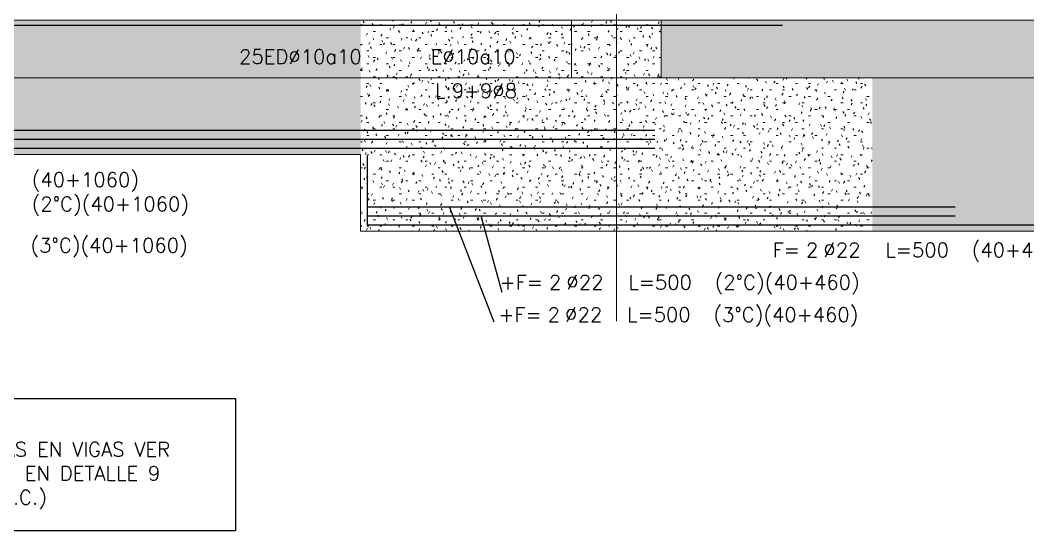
# Model space of a CAD drawing. Extents: x -10459 to 16942, y -13088 to 14608.
# Drawn here: x 2975 to 3763, y 1361 to 1760 of the extents above; entities that cross this region are included whole.
import ezdxf
from ezdxf.enums import TextEntityAlignment as Align

# ---------------------------------------------------------------- set-up
doc = ezdxf.new("R2010")
doc.units = 0
doc.header["$LTSCALE"] = 30
doc.header["$MEASUREMENT"] = 0
doc.linetypes.add("EJE1-1'$0$RLE-PROYECCION", pattern=[0.71438, 0.47625, -0.23813])
doc.layers.get('0').update_dxf_attribs({"linetype": 'CONTINUOUS'})
doc.layers.add("EJE1-1'$0$RLA-ACHURADO", color=30, linetype="EJE1-1'$0$RLE-PROYECCION", lineweight=15, transparency=0.7)
doc.layers.add("EJE1-1'$0$RLA-CONTORNO", color=30, linetype='CONTINUOUS', lineweight=15)
doc.layers.add("EJE1-1'$0$RLA-EJES", color=1, linetype='CONTINUOUS', lineweight=9)
doc.layers.add("EJE1-1'$0$RLA-FE", color=7, linetype='CONTINUOUS')
doc.layers.add("EJE1-1'$0$RLA-TEXTOS-FE", color=9, linetype='CONTINUOUS')
doc.styles.add("EJE1-1'$0$RomanS", font='romans.shx', dxfattribs={"height": 11.25})
pattern_1 = [(0, (-234.281, -2576.79), (20.32, 5.08), [1.676, -13.564, 1.676, -13.564, -81.28]), (0, (-234.281, -2576.79), (20.32, 5.08), [-30.48, 1.676, -28.804, 1.676, -13.564, -35.56]), (0, (-234.281, -2576.79), (20.32, 5.08), [-76.2, 1.676, -8.484, 1.676, -23.724]), (120, (-226.661, -2574.25), (-14.559409, 15.057636), [1.676, -13.564, 1.676, -13.564, -81.28]), (120, (-226.661, -2574.25), (-14.559409, 15.057636), [-30.48, 1.676, -28.804, 1.676, -13.564, -35.56]), (120, (-226.661, -2574.25), (-14.559409, 15.057636), [-76.2, 1.676, -8.484, 1.676, -23.724]), (240, (-224.121, -2564.09), (-5.760591, -20.137636), [1.676, -13.564, 1.676, -13.564, -81.28]), (240, (-224.121, -2564.09), (-5.760591, -20.137636), [-30.48, 1.676, -28.804, 1.676, -13.564, -35.56]), (240, (-224.121, -2564.09), (-5.760591, -20.137636), [-76.2, 1.676, -8.484, 1.676, -23.724])]

# ---------------------------------------------------------------- blocks, each defined once
blk = doc.blocks.new('*U51')
at = {"layer": "EJE1-1'$0$RLA-FE"}
for p, q in [((0, 0), (978.21, 0)), ((978.21, 0), (1028.21, 0)), ((1028.21, 0), (1060, 0)), ((1060, 0), (1060, 0))]:
    blk.add_line(p, q, dxfattribs=at)
at = {"layer": "EJE1-1'$0$RLA-FE", "color": 3, "style": "EJE1-1'$0$RomanS", "flags": 8}
for tag, p in [('F=', (438.44, -30.3)), ('NUM', (452.85, -30.3))]:
    blk.add_attdef(tag, text='', height=11.25, dxfattribs=at).set_placement(p, align=Align.RIGHT)
at = {"layer": "EJE1-1'$0$RLA-FE", "color": 3, "style": "EJE1-1'$0$RomanS"}
for tag, p, flags in [('PHI', (456.74, -30.08), 12), ('DIAM', (466.6, -30.3), 12), ('MINUS', (488.62, -30.3), 13), ('MARK', (502.01, -30.3), 13), ('TEXTO_FE1', (505.31, -30.3), 8), ('TEXTO_FE2', (572.83, -30.28), 8), ('TIPO', (528.8, -57.92), 13), ('NVECES', (514.93, -76.86), 13), ('NUMFE', (518.86, -96.62), 13), ('CAPA', (527.06, -115.74), 13), ('DESPLAZA', (277.18, -134.17), 13), ('ESPACIO', (283.22, -152.53), 13), ('CANT', (297.06, -171.33), 13)]:
    blk.add_attdef(tag, p, '', height=11.25, dxfattribs=dict(at, flags=flags))
blk = doc.blocks.new('*U52')
at = {"layer": "EJE1-1'$0$RLA-FE"}
for p, q in [((0, 0), (978.21, 0)), ((978.21, 0), (1028.21, 0)), ((1028.21, 0), (1060, 0)), ((1060, 0), (1060, 0))]:
    blk.add_line(p, q, dxfattribs=at)
at = {"layer": "EJE1-1'$0$RLA-FE", "color": 3, "style": "EJE1-1'$0$RomanS", "flags": 8}
for tag, p in [('F=', (438.44, -56.37)), ('NUM', (452.85, -56.37))]:
    blk.add_attdef(tag, text='', height=11.25, dxfattribs=at).set_placement(p, align=Align.RIGHT)
at = {"layer": "EJE1-1'$0$RLA-FE", "color": 3, "style": "EJE1-1'$0$RomanS"}
for tag, p, flags in [('PHI', (456.74, -56.16), 12), ('DIAM', (466.6, -56.37), 12), ('MINUS', (488.62, -56.37), 13), ('MARK', (502.01, -56.37), 13), ('TEXTO_FE1', (505.31, -56.37), 8), ('TIPO', (528.8, -57.92), 13), ('TEXTO_FE2', (572.83, -56.36), 8), ('NVECES', (514.93, -76.86), 13), ('NUMFE', (518.86, -96.62), 13), ('CAPA', (527.06, -115.74), 13), ('DESPLAZA', (277.18, -134.17), 13), ('ESPACIO', (283.22, -152.53), 13), ('CANT', (297.06, -171.33), 13)]:
    blk.add_attdef(tag, p, '', height=11.25, dxfattribs=dict(at, flags=flags))
blk = doc.blocks.new('*U53')
at = {"layer": "EJE1-1'$0$RLA-FE"}
for p, q in [((0, 0), (978.21, 0)), ((978.21, 0), (1028.21, 0)), ((1028.21, 0), (1060, 0)), ((1060, 0), (1060, 0))]:
    blk.add_line(p, q, dxfattribs=at)
at = {"layer": "EJE1-1'$0$RLA-FE", "color": 3, "style": "EJE1-1'$0$RomanS"}
for tag, p, flags in [('TIPO', (528.8, -57.92), 13), ('NVECES', (514.93, -76.86), 13), ('PHI', (455.77, -95.46), 12), ('DIAM', (465.62, -95.67), 12), ('MINUS', (487.64, -95.67), 13), ('MARK', (501.03, -95.67), 13), ('TEXTO_FE1', (504.33, -95.67), 8), ('NUMFE', (518.86, -96.62), 13), ('TEXTO_FE2', (571.86, -95.65), 8), ('CAPA', (527.06, -115.74), 13), ('DESPLAZA', (277.18, -134.17), 13), ('ESPACIO', (283.22, -152.53), 13), ('CANT', (297.06, -171.33), 13)]:
    blk.add_attdef(tag, p, '', height=11.25, dxfattribs=dict(at, flags=flags))
at = {"layer": "EJE1-1'$0$RLA-FE", "color": 3, "style": "EJE1-1'$0$RomanS", "flags": 8}
for tag, p in [('F=', (437.46, -95.67)), ('NUM', (451.87, -95.67))]:
    blk.add_attdef(tag, text='', height=11.25, dxfattribs=at).set_placement(p, align=Align.RIGHT)
blk = doc.blocks.new('*U56')
at = {"layer": "EJE1-1'$0$RLA-FE"}
for p, q in [((0, 0), (1078.21, 0)), ((1078.21, 0), (1128.21, 0)), ((1128.21, 0), (1160, 0)), ((1160, 0), (1160, 0))]:
    blk.add_line(p, q, dxfattribs=at)
at = {"layer": "EJE1-1'$0$RLA-FE", "color": 3, "style": "EJE1-1'$0$RomanS", "text_generation_flag": 2}
for tag, p, flags in [('NUMFE', (568.86, 122.29), 13), ('NVECES', (564.93, 102.52), 13), ('TIPO', (578.8, 83.59), 13), ('PHI', (505.77, -67.66), 12), ('DIAM', (515.62, -67.45), 12), ('MINUS', (537.64, -67.45), 13), ('MARK', (551.03, -67.45), 13), ('TEXTO_FE1', (554.33, -67.45), 8), ('TEXTO_FE2', (621.86, -67.47), 8)]:
    blk.add_attdef(tag, p, '', height=11.25, rotation=180, dxfattribs=dict(at, flags=flags))
at = {"layer": "EJE1-1'$0$RLA-FE", "color": 3, "style": "EJE1-1'$0$RomanS", "text_generation_flag": 2, "flags": 8}
for tag, p in [('F=', (487.46, -67.45)), ('NUM', (501.87, -67.45))]:
    blk.add_attdef(tag, text='', height=11.25, rotation=180, dxfattribs=at).set_placement(p, align=Align.RIGHT)
at = {"layer": "EJE1-1'$0$RLA-FE", "color": 3, "style": "EJE1-1'$0$RomanS", "flags": 13}
for tag, p in [('CAPA', (577.06, -115.74)), ('DESPLAZA', (277.18, -134.17)), ('ESPACIO', (283.22, -152.53)), ('CANT', (297.06, -171.33))]:
    blk.add_attdef(tag, p, '', height=11.25, dxfattribs=at)
blk = doc.blocks.new('*U58')
at = {"layer": "EJE1-1'$0$RLA-FE"}
for p, q in [((0, 40), (0, 0)), ((0, 0), (778.21, 0))]:
    blk.add_line(p, q, dxfattribs=at)
at = {"layer": "EJE1-1'$0$RLA-FE", "color": 3, "style": "EJE1-1'$0$RomanS", "flags": 8}
for tag, p in [('F=', (338.44, -25.3)), ('NUM', (352.85, -25.3))]:
    blk.add_attdef(tag, text='', height=11.25, dxfattribs=at).set_placement(p, align=Align.RIGHT)
at = {"layer": "EJE1-1'$0$RLA-FE", "color": 3, "style": "EJE1-1'$0$RomanS"}
for tag, p, flags in [('PHI', (356.74, -25.08), 12), ('DIAM', (366.6, -25.3), 12), ('MINUS', (388.62, -25.3), 13), ('MARK', (402.01, -25.3), 13), ('TEXTO_FE1', (405.31, -25.3), 8), ('TEXTO_FE2', (472.83, -25.28), 8), ('TIPO', (428.8, -57.92), 13), ('NVECES', (414.93, -76.86), 13), ('NUMFE', (418.86, -96.62), 13), ('CAPA', (427.06, -115.74), 13), ('DESPLAZA', (277.18, -134.17), 13), ('ESPACIO', (283.22, -152.53), 13), ('CANT', (297.06, -171.33), 13)]:
    blk.add_attdef(tag, p, '', height=11.25, dxfattribs=dict(at, flags=flags))
blk = doc.blocks.new('*U59')
at = {"layer": "EJE1-1'$0$RLA-FE"}
for p, q in [((0, 40), (0, 0)), ((0, 0), (378.21, 0)), ((378.21, 0), (428.21, 0)), ((428.21, 0), (460, 0)), ((460, 0), (460, 0))]:
    blk.add_line(p, q, dxfattribs=at)
at = {"layer": "EJE1-1'$0$RLA-FE", "color": 3, "style": "EJE1-1'$0$RomanS", "flags": 8}
for tag, p in [('F=', (137.46, -57.6)), ('NUM', (151.87, -57.6))]:
    blk.add_attdef(tag, text='', height=11.25, dxfattribs=at).set_placement(p, align=Align.RIGHT)
at = {"layer": "EJE1-1'$0$RLA-FE", "color": 3, "style": "EJE1-1'$0$RomanS"}
for tag, p, flags in [('PHI', (155.77, -57.38), 12), ('DIAM', (165.62, -57.6), 12), ('MINUS', (187.64, -57.6), 13), ('MARK', (201.03, -57.6), 13), ('TEXTO_FE1', (204.33, -57.6), 8), ('TIPO', (228.8, -57.92), 13), ('TEXTO_FE2', (271.86, -57.58), 8), ('NVECES', (214.93, -76.86), 13), ('NUMFE', (218.86, -96.62), 13), ('CAPA', (227.06, -115.74), 13), ('DESPLAZA', (277.18, -134.17), 13), ('ESPACIO', (283.22, -152.53), 13), ('CANT', (297.06, -171.33), 13)]:
    blk.add_attdef(tag, p, '', height=11.25, dxfattribs=dict(at, flags=flags))
blk = doc.blocks.new('*U60')
at = {"layer": "EJE1-1'$0$RLA-FE"}
for p, q in [((0, 40), (0, 0)), ((0, 0), (378.21, 0)), ((378.21, 0), (428.21, 0)), ((428.21, 0), (460, 0)), ((460, 0), (460, 0))]:
    blk.add_line(p, q, dxfattribs=at)
at = {"layer": "EJE1-1'$0$RLA-FE", "color": 3, "style": "EJE1-1'$0$RomanS"}
for tag, p, flags in [('TIPO', (228.8, -57.92), 13), ('NVECES', (214.93, -76.86), 13), ('PHI', (154.79, -89.68), 12), ('DIAM', (164.64, -89.89), 12), ('MINUS', (186.66, -89.89), 13), ('MARK', (200.06, -89.89), 13), ('TEXTO_FE1', (203.36, -89.89), 8), ('TEXTO_FE2', (270.88, -89.88), 8), ('NUMFE', (218.86, -96.62), 13), ('CAPA', (227.06, -115.74), 13), ('DESPLAZA', (277.18, -134.17), 13), ('ESPACIO', (283.22, -152.53), 13), ('CANT', (297.06, -171.33), 13)]:
    blk.add_attdef(tag, p, '', height=11.25, dxfattribs=dict(at, flags=flags))
at = {"layer": "EJE1-1'$0$RLA-FE", "color": 3, "style": "EJE1-1'$0$RomanS", "flags": 8}
for tag, p in [('F=', (136.48, -89.89)), ('NUM', (150.89, -89.89))]:
    blk.add_attdef(tag, text='', height=11.25, dxfattribs=at).set_placement(p, align=Align.RIGHT)
blk = doc.blocks.new("EJE1-1'")
at = {"layer": "EJE1-1'$0$RLA-ACHURADO"}
h = blk.add_hatch(dxfattribs=at)
h.set_pattern_fill('SAND - DENSE', color=256, style=0, pattern_type=2)
h.set_pattern_definition(pattern_1)
h.paths.add_polyline_path([(640.481, -461), (1570.481, -461), (1570.481, -416), (640.481, -416), (640.481, -419.75)], flags=0)
h.paths.add_polyline_path([(1422.076, -401), (1570.481, -401), (1570.481, -85), (640.481, -85), (640.481, -401), (1135.481, -401)], flags=0)
h = blk.add_hatch(dxfattribs=at)
h.set_pattern_fill('SAND - DENSE', color=256, style=0, pattern_type=2)
h.set_pattern_definition(pattern_1)
h.paths.add_polyline_path([(405.481, -461), (405.481, -416), (-359.519, -416), (-359.519, -461), (51.523, -461)], flags=0)
h = blk.add_hatch(dxfattribs=at)
h.set_pattern_fill('SAND - DENSE', color=256, style=0, pattern_type=2)
h.set_pattern_definition(pattern_1)
h.paths.add_polyline_path([(570.481, -461), (570.481, -416), (405.481, -416), (405.481, -461)], flags=0)
h = blk.add_hatch(dxfattribs=at)
h.set_pattern_fill('SAND - DENSE', color=256, style=0, pattern_type=2)
h.set_pattern_definition(pattern_1)
h.paths.add_polyline_path([(570.481, -461), (640.481, -461), (640.481, -416), (570.481, -416), (570.481, -419.75)], flags=0)
h = blk.add_hatch(dxfattribs=at)
h.set_pattern_fill('SAND - DENSE', color=256, style=0, pattern_type=2)
h.set_pattern_definition(pattern_1)
h.paths.add_polyline_path([(-359.519, -521), (405.481, -521), (405.481, -461), (-359.519, -461)], flags=0)
h = blk.add_hatch(dxfattribs=at)
h.set_pattern_fill('SAND - DENSE', color=256, style=0, pattern_type=2)
h.set_pattern_definition(pattern_1)
h.paths.add_polyline_path([(805.481, -581), (805.481, -461), (405.481, -461), (405.481, -581)], flags=0)
h = blk.add_hatch(dxfattribs=at)
h.set_pattern_fill('SAND - DENSE', color=256, style=0, pattern_type=2)
h.set_pattern_definition(pattern_1)
h.paths.add_polyline_path([(1430.33, -581), (2249.981, -581), (2249.981, -461), (805.481, -461), (805.481, -581)], flags=0)
at = {"layer": "EJE1-1'$0$RLA-CONTORNO"}
for p, q in [((-1379.519, -416), (1625.481, -416)), ((570.481, -461), (570.481, -416)), ((640.481, -461), (640.481, -416)), ((2095.481, -461), (-359.519, -461)), ((-359.519, -521), (405.481, -521)), ((405.481, -521), (405.481, -581)), ((405.481, -581), (2249.981, -581))]:
    blk.add_line(p, q, dxfattribs=at)
at = {"layer": "EJE1-1'$0$RLA-EJES"}
blk.add_line((605.481, -651.36), (605.481, 1463), dxfattribs=at)
at = {"layer": "EJE1-1'$0$RLA-FE", "color": 2}
for p, q in [((510.017, -652.19), (475.039, -562)), ((516.037, -629.019), (499.76, -569))]:
    blk.add_line(p, q, dxfattribs=at)
at = {"layer": "EJE1-1'$0$RLA-TEXTOS-FE"}
blk.add_lwpolyline([(-11.946, -711.949), (307.684, -711.949), (307.684, -815.402), (-11.946, -815.402)], close=True, dxfattribs=at)
at = {"layer": "EJE1-1'$0$RLA-FE", "xscale": -1, "rotation": 180}
blk.add_blockref('*U56', (-424.519, -420), dxfattribs=at)
at = {"layer": "EJE1-1'$0$RLA-FE"}
ref = blk.add_blockref('*U53', (-424.519, -502), dxfattribs=at)
ref.add_attrib('TEXTO_FE2', '(3°C)(40+1060)', (147.336, -597.653), dxfattribs={"color": 3, "height": 11.25, "style": "EJE1-1'$0$RomanS"})
ref = blk.add_blockref('*U52', (-424.519, -509), dxfattribs=at)
ref.add_attrib('TEXTO_FE2', '(2°C)(40+1060)', (148.314, -565.355), dxfattribs={"color": 3, "height": 11.25, "style": "EJE1-1'$0$RomanS"})
ref = blk.add_blockref('*U51', (-424.519, -516), dxfattribs=at)
ref.add_attrib('TEXTO_FE2', '(40+1060)', (148.314, -546.28), dxfattribs={"color": 3, "height": 11.25, "style": "EJE1-1'$0$RomanS"})
ref = blk.add_blockref('*U60', (410.481, -562), dxfattribs=at)
ref.add_attrib('DIAM', '22', (575.125, -651.893), dxfattribs={"color": 3, "height": 11.25, "style": "EJE1-1'$0$RomanS"})
ref.add_attrib('NUM', '2', dxfattribs={"color": 3, "height": 11.25, "style": "EJE1-1'$0$RomanS"}).set_placement((561.374, -651.893), align=Align.RIGHT)
ref.add_attrib('TEXTO_FE1', 'L=500', (613.836, -651.893), dxfattribs={"color": 3, "height": 11.25, "style": "EJE1-1'$0$RomanS"})
ref.add_attrib('TEXTO_FE2', '(3°C)(40+460)', (681.358, -651.875), dxfattribs={"color": 3, "height": 11.25, "style": "EJE1-1'$0$RomanS"})
ref.add_attrib('PHI', '%%C', (565.269, -651.679), dxfattribs={"color": 3, "height": 11.25, "style": "EJE1-1'$0$RomanS"})
ref.add_attrib('F=', '+F=', dxfattribs={"color": 3, "height": 11.25, "style": "EJE1-1'$0$RomanS"}).set_placement((546.965, -651.893), align=Align.RIGHT)
ref = blk.add_blockref('*U59', (410.481, -569), dxfattribs=at)
ref.add_attrib('DIAM', '22', (576.103, -626.595), dxfattribs={"color": 3, "height": 11.25, "style": "EJE1-1'$0$RomanS"})
ref.add_attrib('NUM', '2', dxfattribs={"color": 3, "height": 11.25, "style": "EJE1-1'$0$RomanS"}).set_placement((562.352, -626.595), align=Align.RIGHT)
ref.add_attrib('TEXTO_FE1', 'L=500', (614.814, -626.595), dxfattribs={"color": 3, "height": 11.25, "style": "EJE1-1'$0$RomanS"})
ref.add_attrib('TEXTO_FE2', '(2°C)(40+460)', (682.336, -626.578), dxfattribs={"color": 3, "height": 11.25, "style": "EJE1-1'$0$RomanS"})
ref.add_attrib('PHI', '%%C', (566.247, -626.381), dxfattribs={"color": 3, "height": 11.25, "style": "EJE1-1'$0$RomanS"})
ref.add_attrib('F=', '+F=', dxfattribs={"color": 3, "height": 11.25, "style": "EJE1-1'$0$RomanS"}).set_placement((547.943, -626.595), align=Align.RIGHT)
ref = blk.add_blockref('*U58', (410.481, -576), dxfattribs=at)
ref.add_attrib('DIAM', '22', (777.081, -601.298), dxfattribs={"color": 3, "height": 11.25, "style": "EJE1-1'$0$RomanS"})
ref.add_attrib('NUM', '2', dxfattribs={"color": 3, "height": 11.25, "style": "EJE1-1'$0$RomanS"}).set_placement((763.33, -601.298), align=Align.RIGHT)
ref.add_attrib('TEXTO_FE1', 'L=500', (815.792, -601.298), dxfattribs={"color": 3, "height": 11.25, "style": "EJE1-1'$0$RomanS"})
ref.add_attrib('TEXTO_FE2', '(40+460)', (883.314, -601.28), dxfattribs={"color": 3, "height": 11.25, "style": "EJE1-1'$0$RomanS"})
ref.add_attrib('PHI', '%%C', (767.225, -601.084), dxfattribs={"color": 3, "height": 11.25, "style": "EJE1-1'$0$RomanS"})
ref.add_attrib('F=', 'F=', dxfattribs={"color": 3, "height": 11.25, "style": "EJE1-1'$0$RomanS"}).set_placement((748.921, -601.298), align=Align.RIGHT)
at = {"layer": "EJE1-1'$0$RLA-TEXTOS-FE", "color": 9, "style": "EJE1-1'$0$RomanS"}
for s, p in [('25ED%%C10a10', (358.394, -450.101)), ('E%%C10a10', (493.408, -450.101)), ('L:9+9%%C8', (495.775, -476.892))]:
    blk.add_text(s, height=11.25, dxfattribs=at).set_placement(p, align=Align.CENTER)
at = {"layer": "EJE1-1'$0$RLA-TEXTOS-FE", "insert": (-0.469, -727.308), "char_height": 11.25, "attachment_point": 1, "style": "EJE1-1'$0$RomanS"}
blk.add_mtext_dynamic_manual_height_columns('NOTA :\\PPARA LAS PASADAS EN VIGAS VER REFUERZO TIPO 1 EN DETALLE 9 PLANO N°002 (S.I.C.)', width=283.63858, gutter_width=56.25, heights=[0], dxfattribs=at)

msp = doc.modelspace()

# ---------------------------------------------------------------- block references
msp.add_blockref("EJE1-1'", (2835.3, 2176.19))

doc.saveas('drawing.dxf')
